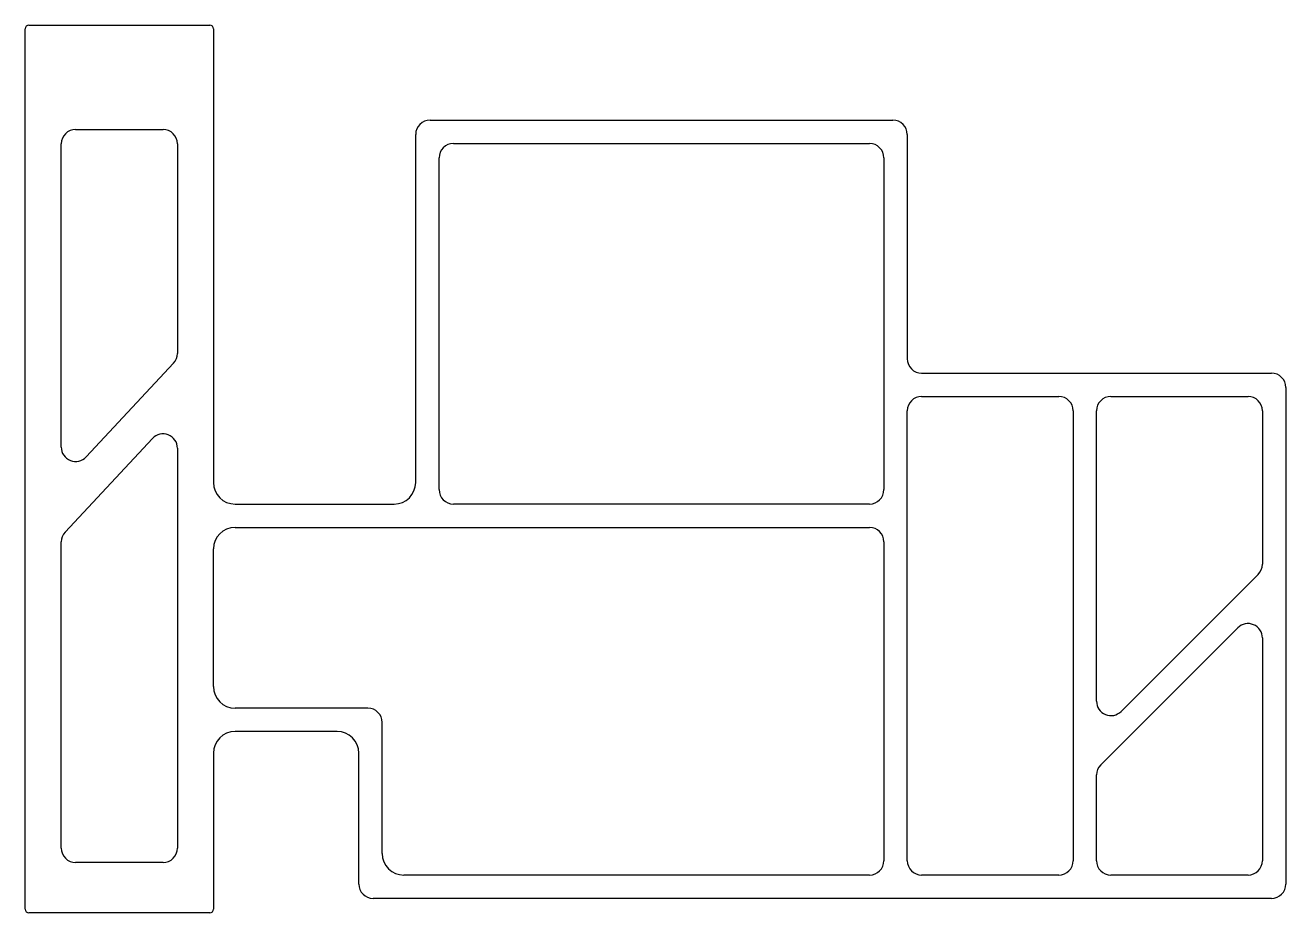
# Model space of a CAD drawing. Extents: x 6 to 182, y 6 to 129.
import ezdxf

# ---------------------------------------------------------------- set-up
doc = ezdxf.new("R2010")
doc.units = 0
doc.layers.get('0').update_dxf_attribs({"linetype": 'CONTINUOUS'})

msp = doc.modelspace()

# ---------------------------------------------------------------- linework, layer by layer
for p, q in [((6.39, 6.3), (6.39, 128.7)), ((6.89, 129.2), (32.04, 129.2)), ((32.54, 128.7), (32.54, 65.63)), ((62.64, 116), (126.94, 116)), ((13.39, 114.7), (25.54, 114.7)), ((60.64, 65.63), (60.64, 114)), ((128.94, 114), (128.94, 82.83)), ((11.39, 70.55), (11.39, 112.7)), ((27.54, 112.7), (27.54, 83.58)), ((65.89, 112.75), (123.69, 112.75)), ((63.89, 64.63), (63.89, 110.75)), ((125.69, 110.75), (125.69, 64.63)), ((27, 82.22), (14.85, 69.19)), ((130.94, 80.83), (179.54, 80.83)), ((181.54, 78.83), (181.54, 9.8)), ((130.94, 77.58), (149.99, 77.58)), ((157.24, 77.58), (176.29, 77.58)), ((128.94, 13.05), (128.94, 75.58)), ((151.99, 75.58), (151.99, 13.05)), ((155.24, 35.21), (155.24, 75.58)), ((178.29, 75.58), (178.29, 54.26)), ((11.92, 58.72), (24.07, 71.75)), ((27.54, 70.39), (27.54, 14.8)), ((35.54, 62.63), (57.64, 62.63)), ((123.69, 62.63), (65.89, 62.63)), ((35.54, 59.38), (123.69, 59.38)), ((11.39, 14.8), (11.39, 57.36)), ((32.54, 37.25), (32.54, 56.38)), ((125.69, 57.38), (125.69, 13.05)), ((177.7, 52.85), (158.65, 33.8)), ((155.82, 26.38), (174.87, 45.43)), ((178.29, 44.01), (178.29, 13.05)), ((53.99, 34.25), (35.54, 34.25)), ((55.99, 14.05), (55.99, 32.25)), ((49.74, 31), (35.54, 31)), ((32.54, 28), (32.54, 6.3)), ((52.74, 9.8), (52.74, 28)), ((155.24, 13.05), (155.24, 24.96)), ((25.54, 12.8), (13.39, 12.8)), ((123.69, 11.05), (58.99, 11.05)), ((149.99, 11.05), (130.94, 11.05)), ((176.29, 11.05), (157.24, 11.05)), ((179.54, 7.8), (54.74, 7.8)), ((32.04, 5.8), (6.89, 5.8))]:
    msp.add_line(p, q)
for centre, radius, start, end in [((6.89, 128.7), 0.5, 90, 180), ((32.04, 128.7), 0.5, 0, 90), ((62.64, 114), 2, 90, 180), ((126.94, 114), 2, 360, 90), ((13.39, 112.7), 2, 90, 180), ((25.54, 112.7), 2, 360, 90), ((65.89, 110.75), 2, 90, 180), ((123.69, 110.75), 2, 360, 90), ((25.54, 83.58), 2, 316.994, 0), ((130.94, 82.83), 2, 180, 270), ((179.54, 78.83), 2, 360, 90), ((130.94, 75.58), 2, 90, 180), ((149.99, 75.58), 2, 360, 90), ((157.24, 75.58), 2, 90, 180), ((176.29, 75.58), 2, 360, 90), ((25.54, 70.39), 2, 0, 136.994), ((13.39, 70.55), 2, 180, 316.994), ((35.54, 65.63), 3, 180, 270), ((57.64, 65.63), 3, 270, 0), ((65.89, 64.63), 2, 180, 270), ((123.69, 64.63), 2, 270, 0), ((13.39, 57.36), 2, 136.994, 180), ((35.54, 56.38), 3, 90, 180), ((123.69, 57.38), 2, 360, 90), ((176.29, 54.26), 2, 315, 360), ((176.29, 44.01), 2, 0, 135), ((35.54, 37.25), 3, 180, 270), ((157.24, 35.21), 2, 180, 315), ((53.99, 32.25), 2, 360, 90), ((35.54, 28), 3, 90, 180), ((49.74, 28), 3, 0, 90), ((157.24, 24.96), 2, 135, 180), ((13.39, 14.8), 2, 180, 270), ((25.54, 14.8), 2, 270, 0), ((58.99, 14.05), 3, 180, 270), ((123.69, 13.05), 2, 270, 0), ((130.94, 13.05), 2, 180, 270), ((149.99, 13.05), 2, 270, 0), ((157.24, 13.05), 2, 180, 270), ((176.29, 13.05), 2, 270, 0), ((54.74, 9.8), 2, 180, 270), ((179.54, 9.8), 2, 270, 0), ((6.89, 6.3), 0.5, 180, 270), ((32.04, 6.3), 0.5, 270, 0)]:
    msp.add_arc(centre, radius, start, end)

doc.saveas('drawing.dxf')
